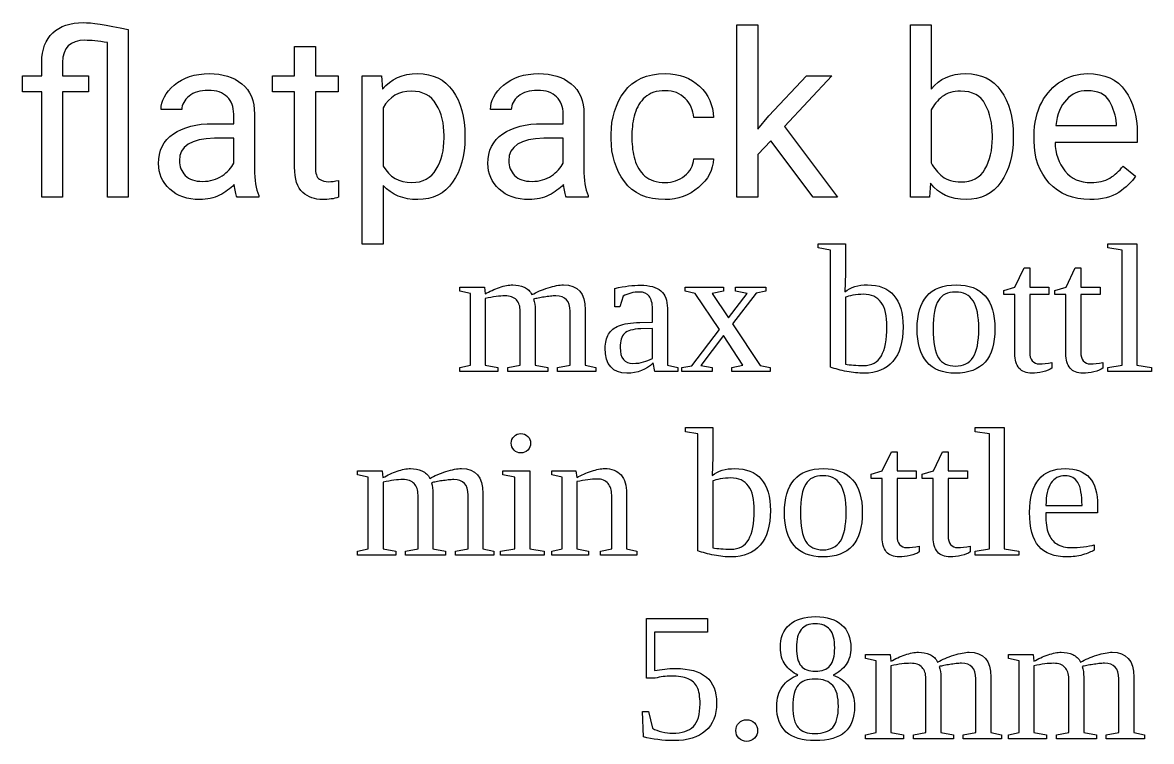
# Model space of a CAD drawing. Header units: millimetres. Extents: x -187 to 1672, y 34 to 1167.
# Drawn here: x -187.2 to -88.9, y 1090.6 to 1153.2 of the extents above; entities that cross this region are included whole.
import ezdxf

# ---------------------------------------------------------------- set-up
doc = ezdxf.new("R2010")
doc.units = ezdxf.units.MM
doc.layers.get('0').update_dxf_attribs({"linetype": 'CONTINUOUS'})
doc.layers.add('nw', color=7, linetype='CONTINUOUS')

msp = doc.modelspace()

# ---------------------------------------------------------------- linework, layer by layer
at = {"color": 7}
for points in [[(-118.415784, 1137.962), (-122.081317, 1142.868927), (-123.224964, 1141.686182), (-123.224964, 1137.962), (-125.043068, 1137.962), (-125.043068, 1152.976025), (-123.224964, 1152.976025), (-123.224964, 1143.905052), (-122.257263, 1145.058473), (-118.972945, 1148.538286), (-116.76385, 1148.538286), (-120.888797, 1144.129871), (-116.284887, 1137.962)], [(-153.380085, 1147.208919)], [(-105.561978, 1147.208919)], [(-94.536056, 1147.248018)], [(-171.561132, 1139.350015)], [(-142.882, 1139.350015)], [(-131.289138, 1139.252268)], [(-152.822927, 1137.766505)]]:
    msp.add_lwpolyline(points, close=True, dxfattribs=at)
for points in [[(-108.181613, 1139.183845), (-108.27936, 1137.962), (-109.941069, 1137.962), (-109.941069, 1152.976025), (-108.122964, 1152.976025), (-108.122964, 1147.394639)], [(-178.041795, 1152.585035), (-178.041795, 1137.962), (-179.850125, 1137.962), (-179.850125, 1151.441388)], [(-163.555607, 1140.591409), (-163.555607, 1147.15027), (-165.491009, 1147.15027), (-165.491009, 1148.538286), (-163.555607, 1148.538286), (-163.555607, 1151.109046), (-161.747278, 1151.109046), (-161.747278, 1148.538286), (-159.772777, 1148.538286), (-159.772777, 1147.15027), (-161.747278, 1147.15027), (-161.747278, 1140.581635)], [(-181.511833, 1147.15027), (-183.760027, 1147.15027), (-183.760027, 1137.962), (-185.568357, 1137.962), (-185.568357, 1147.15027), (-187.23984, 1147.15027), (-187.23984, 1148.538286), (-185.568357, 1148.538286), (-185.568357, 1149.730806)], [(-183.760027, 1149.711256), (-183.760027, 1148.538286), (-181.511833, 1148.538286), (-181.511833, 1147.15027)], [(-155.843324, 1138.988349), (-155.843324, 1133.895702), (-157.661428, 1133.895702), (-157.661428, 1148.538286), (-155.99972, 1148.538286), (-155.91175, 1147.37509)], [(-173.369461, 1145.605859), (-175.177791, 1145.605859)], [(-170.642305, 1144.37424), (-168.853524, 1144.37424), (-168.853524, 1145.214869)], [(-167.045194, 1145.195319), (-167.045194, 1140.444788)], [(-155.843324, 1145.75248), (-155.843324, 1140.689157)], [(-144.69033, 1145.605859), (-146.49866, 1145.605859)], [(-141.963173, 1144.37424), (-140.174393, 1144.37424), (-140.174393, 1145.214869)], [(-138.366063, 1145.195319), (-138.366063, 1140.444788)], [(-108.122964, 1145.56676), (-108.122964, 1140.96285)], [(-127.076218, 1144.902077), (-128.796575, 1144.902077)], [(-97.282762, 1144.217844), (-91.994619, 1144.217844), (-91.994619, 1144.35469)], [(-150.535632, 1143.132846), (-150.535632, 1143.338116)], [(-148.71753, 1143.338116), (-148.71753, 1143.132846)], [(-135.990795, 1143.044874), (-135.990795, 1143.455413)], [(-134.182465, 1143.455413), (-134.182465, 1143.044874)], [(-102.795722, 1143.132846), (-102.795722, 1143.338116)], [(-100.977618, 1143.338116), (-100.977618, 1143.132846)], [(-99.159515, 1142.878702), (-99.159515, 1143.289242)], [(-90.18629, 1143.55316), (-90.18629, 1142.741856), (-97.341411, 1142.741856)], [(-168.853524, 1140.923751), (-168.853524, 1143.103522), (-170.534782, 1143.103522)], [(-140.174393, 1140.923751), (-140.174393, 1143.103522), (-141.855651, 1143.103522)], [(-128.796575, 1141.304967), (-127.076218, 1141.304967)], [(-91.417909, 1140.679382), (-90.323136, 1139.809429)], [(-159.733678, 1139.437988), (-159.723903, 1137.962)], [(-166.673754, 1138.118396), (-166.673754, 1137.962), (-168.560282, 1137.962)], [(-137.994622, 1138.118396), (-137.994622, 1137.962), (-139.88115, 1137.962)]]:
    msp.add_lwpolyline(points, dxfattribs=at)
for points in [[(-184.610431, 1152.282017), (-183.97833, 1152.881536), (-183.092085, 1153.181295), (-181.951697, 1153.181295)], [(-181.951697, 1153.181295), (-181.29353, 1153.181295), (-179.990229, 1152.982542), (-178.041795, 1152.585035)], [(-185.568357, 1149.730806), (-185.555323, 1150.838611), (-185.236015, 1151.689015), (-184.610431, 1152.282017)], [(-181.81485, 1151.636883), (-183.092085, 1151.636883), (-183.740477, 1150.995007), (-183.760027, 1149.711256)], [(-179.850125, 1151.441388), (-180.664688, 1151.571718), (-181.319596, 1151.636883), (-181.81485, 1151.636883)], [(-174.034145, 1147.736756), (-173.271714, 1148.401439), (-172.251881, 1148.733781), (-170.974646, 1148.733781)], [(-170.974646, 1148.733781), (-169.827741, 1148.733781), (-168.886107, 1148.440538), (-168.149742, 1147.854053)], [(-155.91175, 1147.37509), (-155.168869, 1148.280884), (-154.149036, 1148.733781), (-152.852252, 1148.733781)], [(-152.852252, 1148.733781), (-151.516369, 1148.733781), (-150.493277, 1148.238527), (-149.782978, 1147.248018)], [(-145.355013, 1147.736756), (-144.592582, 1148.401439), (-143.57275, 1148.733781), (-142.295515, 1148.733781)], [(-142.295515, 1148.733781), (-141.14861, 1148.733781), (-140.206975, 1148.440538), (-139.47061, 1147.854053)], [(-134.837374, 1147.160046), (-134.06191, 1148.209203), (-132.879165, 1148.733782), (-131.289138, 1148.733782)], [(-131.289138, 1148.733782), (-130.051002, 1148.733782), (-129.050719, 1148.365599), (-128.288288, 1147.629234)], [(-108.122964, 1147.394639), (-107.406149, 1148.2874), (-106.402607, 1148.733781), (-105.112339, 1148.733781)], [(-105.112339, 1148.733781), (-103.782972, 1148.733781), (-102.76314, 1148.238527), (-102.052841, 1147.248018)], [(-98.504607, 1146.231443), (-98.061484, 1147.046006), (-97.488032, 1147.665074), (-96.78425, 1148.088647)], [(-96.78425, 1148.088647), (-96.080467, 1148.518736), (-95.331069, 1148.733781), (-94.536056, 1148.733781)], [(-94.536056, 1148.733781), (-93.024227, 1148.733781), (-91.922938, 1148.238527), (-91.232189, 1147.248018)], [(-175.177791, 1145.605859), (-175.177791, 1146.361773), (-174.796576, 1147.072072), (-174.034145, 1147.736756)], [(-171.082169, 1147.277342), (-171.766402, 1147.277342), (-172.320304, 1147.107913), (-172.743877, 1146.769055)], [(-169.42046, 1146.710406), (-169.791901, 1147.088364), (-170.345804, 1147.277342), (-171.082169, 1147.277342)], [(-168.149742, 1147.854053), (-167.413377, 1147.267567), (-167.045194, 1146.381323), (-167.045194, 1145.195319)], [(-153.380085, 1147.208919), (-154.474858, 1147.208919), (-155.295937, 1146.723439), (-155.843324, 1145.75248)], [(-151.219864, 1146.055498), (-151.669503, 1146.824445), (-152.389577, 1147.208919), (-153.380085, 1147.208919)], [(-149.782978, 1147.248018), (-149.072679, 1146.257509), (-148.71753, 1144.954209), (-148.71753, 1143.338116)], [(-146.49866, 1145.605859), (-146.49866, 1146.361773), (-146.117444, 1147.072072), (-145.355013, 1147.736756)], [(-142.403037, 1147.277342), (-143.08727, 1147.277342), (-143.641173, 1147.107913), (-144.064746, 1146.769055)], [(-140.741329, 1146.710406), (-141.11277, 1147.088364), (-141.666672, 1147.277342), (-142.403037, 1147.277342)], [(-139.47061, 1147.854053), (-138.734245, 1147.267567), (-138.366063, 1146.381323), (-138.366063, 1145.195319)], [(-135.990795, 1143.455413), (-135.990795, 1144.876011), (-135.606321, 1146.110888), (-134.837374, 1147.160046)], [(-131.289138, 1147.248018), (-132.032019, 1147.248018), (-132.615246, 1147.05904), (-133.038819, 1146.681083)], [(-129.539456, 1146.563786), (-129.982579, 1147.019941), (-130.565806, 1147.248018), (-131.289138, 1147.248018)], [(-128.288288, 1147.629234), (-127.525857, 1146.899385), (-127.121833, 1145.990333), (-127.076218, 1144.902077)], [(-105.561978, 1147.208919), (-106.220145, 1147.208919), (-106.754498, 1147.049265), (-107.165038, 1146.729956)], [(-103.411532, 1146.055498), (-103.815555, 1146.824445), (-104.532371, 1147.208919), (-105.561978, 1147.208919)], [(-102.052841, 1147.248018), (-101.336026, 1146.257509), (-100.977618, 1144.954209), (-100.977618, 1143.338116)], [(-94.536056, 1147.248018), (-95.252871, 1147.248018), (-95.858906, 1146.987358), (-96.35416, 1146.466037)], [(-92.610429, 1146.329191), (-92.968837, 1146.941742), (-93.610713, 1147.248018), (-94.536056, 1147.248018)], [(-91.232189, 1147.248018), (-90.534923, 1146.264026), (-90.18629, 1145.032407), (-90.18629, 1143.55316)], [(-172.743877, 1146.769055), (-173.160933, 1146.436713), (-173.369461, 1146.048981), (-173.369461, 1145.605859)], [(-168.853524, 1145.214869), (-168.853524, 1145.840453), (-169.042503, 1146.338966), (-169.42046, 1146.710406)], [(-144.064746, 1146.769055), (-144.481802, 1146.436713), (-144.69033, 1146.048981), (-144.69033, 1145.605859)], [(-140.174393, 1145.214869), (-140.174393, 1145.840453), (-140.363372, 1146.338966), (-140.741329, 1146.710406)], [(-133.038819, 1146.681083), (-133.455875, 1146.303125), (-133.752376, 1145.824162), (-133.928322, 1145.244194)], [(-128.796575, 1144.902077), (-128.842188, 1145.553727), (-129.089815, 1146.10763), (-129.539456, 1146.563786)], [(-107.165038, 1146.729956), (-107.575578, 1146.417164), (-107.894887, 1146.029432), (-108.122964, 1145.56676)], [(-99.159515, 1143.289242), (-99.159515, 1144.442663), (-98.941212, 1145.423397), (-98.504607, 1146.231443)], [(-96.35416, 1146.466037), (-96.849415, 1145.944717), (-97.158949, 1145.195319), (-97.282762, 1144.217844)], [(-91.994619, 1144.35469), (-92.040232, 1145.058473), (-92.245502, 1145.71664), (-92.610429, 1146.329191)], [(-150.535632, 1143.338116), (-150.535632, 1144.387273), (-150.763709, 1145.293067), (-151.219864, 1146.055498)], [(-133.928322, 1145.244194), (-134.097751, 1144.664225), (-134.182465, 1144.067965), (-134.182465, 1143.455413)], [(-102.795722, 1143.338116), (-102.795722, 1144.387273), (-103.000992, 1145.293067), (-103.411532, 1146.055498)], [(-174.112343, 1143.484737), (-173.252164, 1144.077739), (-172.095485, 1144.37424), (-170.642305, 1144.37424)], [(-145.433211, 1143.484737), (-144.573033, 1144.077739), (-143.416354, 1144.37424), (-141.963173, 1144.37424)], [(-175.402611, 1140.904202), (-175.402611, 1142.038073), (-174.972522, 1142.898252), (-174.112343, 1143.484737)], [(-151.219864, 1140.405689), (-150.763709, 1141.174636), (-150.535632, 1142.083689), (-150.535632, 1143.132846)], [(-148.71753, 1143.132846), (-148.71753, 1141.588434), (-149.075938, 1140.307941), (-149.792753, 1139.291367)], [(-146.723479, 1140.904202), (-146.723479, 1142.038073), (-146.29339, 1142.898252), (-145.433211, 1143.484737)], [(-103.440856, 1140.425238), (-103.010767, 1141.181153), (-102.795722, 1142.083689), (-102.795722, 1143.132846)], [(-100.977618, 1143.132846), (-100.977618, 1141.588434), (-101.336026, 1140.307941), (-102.052841, 1139.291367)], [(-170.534782, 1143.103522), (-172.567931, 1143.064423), (-173.584506, 1142.412772), (-173.584506, 1141.14857)], [(-141.855651, 1143.103522), (-143.8888, 1143.064423), (-144.905375, 1142.412772), (-144.905375, 1141.14857)], [(-134.837374, 1139.340241), (-135.606321, 1140.389398), (-135.990795, 1141.624276), (-135.990795, 1143.044874)], [(-134.182465, 1143.044874), (-134.182465, 1142.425806), (-134.097751, 1141.826287), (-133.928322, 1141.246318)], [(-97.839923, 1139.203394), (-98.719651, 1140.16132), (-99.159515, 1141.386423), (-99.159515, 1142.878702)], [(-97.341411, 1142.741856), (-97.315344, 1141.770896), (-97.028618, 1140.9433), (-96.481232, 1140.259068)], [(-133.928322, 1141.246318), (-133.758893, 1140.66635), (-133.46565, 1140.187387), (-133.048594, 1139.809429)], [(-129.598105, 1139.828979), (-129.109367, 1140.213453), (-128.84219, 1140.705449), (-128.796575, 1141.304967)], [(-127.076218, 1141.304967), (-127.121831, 1140.360074), (-127.555179, 1139.532478), (-128.37626, 1138.822179)], [(-174.425135, 1138.675557), (-175.076786, 1139.281592), (-175.402611, 1140.024473), (-175.402611, 1140.904202)], [(-173.584506, 1141.14857), (-173.584506, 1140.6468), (-173.415077, 1140.219969), (-173.076219, 1139.868077)], [(-169.870099, 1139.838753), (-169.387878, 1140.164578), (-169.049019, 1140.526244), (-168.853524, 1140.923751)], [(-167.045194, 1140.444788), (-167.045194, 1139.467312), (-166.921381, 1138.691848), (-166.673754, 1138.118396)], [(-162.84205, 1138.382314), (-163.317755, 1138.792854), (-163.555607, 1139.529219), (-163.555607, 1140.591409)], [(-161.747278, 1140.581635), (-161.747278, 1140.040765), (-161.629981, 1139.69539), (-161.395386, 1139.54551)], [(-155.843324, 1140.689157), (-155.289421, 1139.731231), (-154.461825, 1139.252268), (-153.360536, 1139.252268)], [(-153.360536, 1139.252268), (-152.383061, 1139.252268), (-151.669503, 1139.636742), (-151.219864, 1140.405689)], [(-145.746004, 1138.675557), (-146.397654, 1139.281592), (-146.723479, 1140.024473), (-146.723479, 1140.904202)], [(-144.905375, 1141.14857), (-144.905375, 1140.6468), (-144.735946, 1140.219969), (-144.397087, 1139.868077)], [(-141.190967, 1139.838753), (-140.708746, 1140.164578), (-140.369888, 1140.526244), (-140.174393, 1140.923751)], [(-138.366063, 1140.444788), (-138.366063, 1139.467312), (-138.242249, 1138.691848), (-137.994622, 1138.118396)], [(-108.122964, 1140.96285), (-107.88837, 1140.493662), (-107.562545, 1140.099413), (-107.145489, 1139.780105)], [(-105.542429, 1139.301142), (-104.564953, 1139.301142), (-103.864429, 1139.67584), (-103.440856, 1140.425238)], [(-96.481232, 1140.259068), (-95.927329, 1139.581351), (-95.168157, 1139.242493), (-94.203714, 1139.242493)], [(-92.581105, 1139.633483), (-92.137982, 1139.894143), (-91.75025, 1140.242776), (-91.417909, 1140.679382)], [(-173.076219, 1139.868077), (-172.73736, 1139.522703), (-172.232331, 1139.350015), (-171.561132, 1139.350015)], [(-171.561132, 1139.350015), (-170.909481, 1139.350015), (-170.345804, 1139.512928), (-169.870099, 1139.838753)], [(-161.395386, 1139.54551), (-161.160792, 1139.395631), (-160.890357, 1139.320691), (-160.584082, 1139.320691)], [(-160.584082, 1139.320691), (-160.356004, 1139.320691), (-160.072536, 1139.35979), (-159.733678, 1139.437988)], [(-149.792753, 1139.291367), (-150.503052, 1138.274792), (-151.51311, 1137.766505), (-152.822927, 1137.766505)], [(-144.397087, 1139.868077), (-144.058229, 1139.522703), (-143.5532, 1139.350015), (-142.882, 1139.350015)], [(-142.882, 1139.350015), (-142.23035, 1139.350015), (-141.666672, 1139.512928), (-141.190967, 1139.838753)], [(-131.289138, 1137.766505), (-132.879165, 1137.766505), (-134.06191, 1138.291084), (-134.837374, 1139.340241)], [(-133.048594, 1139.809429), (-132.625021, 1139.437989), (-132.038536, 1139.252268), (-131.289138, 1139.252268)], [(-131.289138, 1139.252268), (-130.644004, 1139.252268), (-130.080326, 1139.444505), (-129.598105, 1139.828979)], [(-107.145489, 1139.780105), (-106.728432, 1139.460796), (-106.194079, 1139.301142), (-105.542429, 1139.301142)], [(-102.052841, 1139.291367), (-102.769656, 1138.274792), (-103.782973, 1137.766505), (-105.09279, 1137.766505)], [(-94.301462, 1137.766505), (-95.774192, 1137.766505), (-96.953679, 1138.245468), (-97.839923, 1139.203394)], [(-94.203714, 1139.242493), (-93.565097, 1139.242493), (-93.024227, 1139.372823), (-92.581105, 1139.633483)], [(-90.323136, 1139.809429), (-90.668511, 1139.288109), (-91.157249, 1138.815662), (-91.78935, 1138.392089)], [(-171.82505, 1137.766505), (-172.906789, 1137.766505), (-173.773484, 1138.069522), (-174.425135, 1138.675557)], [(-168.814425, 1139.076322), (-169.153284, 1138.717914), (-169.576856, 1138.408381), (-170.085143, 1138.14772)], [(-168.560282, 1137.962), (-168.677579, 1138.216144), (-168.762293, 1138.587584), (-168.814425, 1139.076322)], [(-161.121693, 1137.766505), (-161.792893, 1137.766505), (-162.366345, 1137.971775), (-162.84205, 1138.382314)], [(-152.822924, 1137.766505), (-154.093643, 1137.766505), (-155.100443, 1138.173786), (-155.843324, 1138.988349)], [(-143.145919, 1137.766505), (-144.227658, 1137.766505), (-145.094353, 1138.069522), (-145.746004, 1138.675557)], [(-140.135294, 1139.076322), (-140.474152, 1138.717914), (-140.897725, 1138.408381), (-141.406012, 1138.14772)], [(-139.88115, 1137.962), (-139.998447, 1138.216144), (-140.083162, 1138.587584), (-140.135294, 1139.076322)], [(-128.37626, 1138.822179), (-129.19734, 1138.118397), (-130.168299, 1137.766505), (-131.289138, 1137.766505)], [(-105.09279, 1137.766505), (-106.428673, 1137.766505), (-107.458281, 1138.238951), (-108.181613, 1139.183845)], [(-91.78935, 1138.392089), (-92.421451, 1137.975033), (-93.258821, 1137.766505), (-94.301462, 1137.766505)], [(-170.085143, 1138.14772), (-170.59343, 1137.893577), (-171.173399, 1137.766505), (-171.82505, 1137.766505)], [(-159.723903, 1137.962), (-160.134443, 1137.83167), (-160.600373, 1137.766505), (-161.121693, 1137.766505)], [(-141.406012, 1138.14772), (-141.914299, 1137.893577), (-142.494268, 1137.766505), (-143.145919, 1137.766505)]]:
    msp.add_open_spline(points, degree=3, dxfattribs=at)
at = {"layer": 'nw', "color": 7}
for points in [[(-116.89428, 1133.360937), (-117.96459, 1133.548437), (-117.96459, 1133.899999), (-115.59741, 1133.899999), (-115.59741, 1131.274999)], [(-116.89431, 1123.181249), (-116.89428, 1133.360937)], [(-100.84741, 1124.337499), (-100.84741, 1129.485937), (-101.80834, 1129.485937), (-101.80834, 1129.837499), (-100.83178, 1130.142187), (-100.04272, 1131.806249), (-99.55053, 1131.806249), (-99.55053, 1130.142187), (-97.87084, 1130.142187), (-97.87084, 1129.485937), (-99.55053, 1129.485937), (-99.55053, 1124.478124)], [(-96.40209, 1124.337499), (-96.40209, 1129.485937), (-97.36303, 1129.485937), (-97.36303, 1129.837499), (-96.38647, 1130.142187), (-95.59741, 1131.806249), (-95.10522, 1131.806249), (-95.10522, 1130.142187), (-93.42553, 1130.142187), (-93.42553, 1129.485937), (-95.10522, 1129.485937), (-95.10522, 1124.478124)], [(-146.94897, 1129.149999), (-146.94897, 1123.345312), (-145.84741, 1123.149999), (-145.84741, 1122.798437), (-149.17553, 1122.798437), (-149.17553, 1123.149999), (-148.24584, 1123.345312), (-148.24584, 1129.595312), (-149.17553, 1129.790624), (-149.17553, 1130.142187), (-147.02709, 1130.142187), (-146.96459, 1129.548437)], [(-134.95678, 1129.345312), (-135.22241, 1128.431249), (-135.65991, 1128.431249), (-135.65991, 1130.032812)], [(-115.59741, 1129.259375), (-115.59741, 1123.439063)], [(-142.61303, 1128.173437), (-142.61303, 1123.345313), (-141.51147, 1123.15), (-141.51147, 1122.798438), (-144.99584, 1122.798438), (-144.99584, 1123.15), (-143.90991, 1123.345313), (-143.90991, 1128.032812)], [(-138.26147, 1128.173437), (-138.26147, 1123.345312), (-137.31616, 1123.149999), (-137.31616, 1122.798437), (-140.65209, 1122.798437), (-140.65209, 1123.149999), (-139.55834, 1123.345312), (-139.55834, 1128.032812)], [(-133.49584, 1127.056249), (-132.39428, 1127.087499), (-132.39428, 1128.235937)], [(-131.09741, 1128.306249), (-131.09741, 1123.345312), (-130.18334, 1123.149999), (-130.18334, 1122.798437), (-132.19897, 1122.798437), (-132.34741, 1123.532812)], [(-132.39428, 1126.540624), (-133.41772, 1126.509374)], [(-132.39428, 1123.931249), (-132.39428, 1126.540624)], [(-97.61303, 1123.579687), (-97.61303, 1123.071874)], [(-93.16772, 1123.579687), (-93.16772, 1123.071874)], [(-128.44503, 1117.360937), (-129.51535, 1117.548437), (-129.51535, 1117.899999), (-127.14816, 1117.899999), (-127.14816, 1115.274999)], [(-128.44506, 1107.181249), (-128.44503, 1117.360937)], [(-112.39816, 1108.337499), (-112.39816, 1113.485937), (-113.3591, 1113.485937), (-113.3591, 1113.837499), (-112.38253, 1114.142187), (-111.59347, 1115.806249), (-111.10128, 1115.806249), (-111.10128, 1114.142187), (-109.4216, 1114.142187), (-109.4216, 1113.485937), (-111.10128, 1113.485937), (-111.10128, 1108.478124)], [(-107.95285, 1108.337499), (-107.95285, 1113.485937), (-108.91378, 1113.485937), (-108.91378, 1113.837499), (-107.93722, 1114.142187), (-107.14816, 1115.806249), (-106.656, 1115.806249), (-106.656, 1114.142187), (-104.97631, 1114.142187), (-104.97631, 1113.485937), (-106.656, 1113.485937), (-106.656, 1108.478124)], [(-155.8435, 1113.149997), (-155.8435, 1107.34531), (-154.74194, 1107.149997), (-154.74194, 1106.798435), (-158.07006, 1106.798435), (-158.07006, 1107.149997), (-157.14038, 1107.34531), (-157.14038, 1113.59531), (-158.07006, 1113.790622), (-158.07006, 1114.142185), (-155.92163, 1114.142185), (-155.85913, 1113.548437)], [(-138.96847, 1113.196874), (-138.96847, 1107.345312), (-137.97628, 1107.149999), (-137.97628, 1106.798437), (-141.14816, 1106.798437), (-141.14816, 1107.149999), (-140.26535, 1107.345312), (-140.26535, 1113.595312), (-141.14816, 1113.790624), (-141.14816, 1114.142187), (-139.05441, 1114.142187), (-138.9841, 1113.548437)], [(-127.14816, 1113.259372), (-127.14816, 1107.43906)], [(-151.50756, 1112.173435), (-151.50756, 1107.34531), (-150.406, 1107.149997), (-150.406, 1106.798435), (-153.89038, 1106.798435), (-153.89038, 1107.149997), (-152.80444, 1107.34531), (-152.80444, 1112.03281)], [(-147.156, 1112.173437), (-147.156, 1107.345312), (-146.21069, 1107.149999), (-146.21069, 1106.798437), (-149.54663, 1106.798437), (-149.54663, 1107.149999), (-148.45288, 1107.345312), (-148.45288, 1112.032812)], [(-134.64816, 1112.173437), (-134.64816, 1107.345312), (-133.75753, 1107.149999), (-133.75753, 1106.798437), (-136.9216, 1106.798437), (-136.9216, 1107.149999), (-135.94503, 1107.345312), (-135.94503, 1112.032812)], [(-93.63253, 1111.134372), (-93.63253, 1110.493747), (-98.14816, 1110.493749)], [(-98.13253, 1111.118749), (-94.99191, 1111.118749)], [(-98.14816, 1110.493749), (-98.14816, 1110.353124)], [(-109.16378, 1107.579687), (-109.16378, 1107.071874)], [(-104.7185, 1107.579687), (-104.7185, 1107.071874)], [(-93.9216, 1107.681247), (-93.9216, 1107.243747)], [(-132.15597, 1096.079687), (-132.90597, 1096.079687), (-132.90597, 1101.274999), (-127.59347, 1101.274999), (-127.59347, 1100.079687), (-132.20285, 1100.079687), (-132.20285, 1096.735937)], [(-111.62475, 1097.149997), (-111.62475, 1091.34531), (-110.52319, 1091.149997), (-110.52319, 1090.798435), (-113.85131, 1090.798435), (-113.85131, 1091.149997), (-112.92163, 1091.34531), (-112.92163, 1097.59531), (-113.85131, 1097.790622), (-113.85131, 1098.142185), (-111.70288, 1098.142185), (-111.64038, 1097.548437)], [(-99.17944, 1097.149997), (-99.17944, 1091.34531), (-98.07788, 1091.149997), (-98.07788, 1090.798435), (-101.406, 1090.798435), (-101.406, 1091.149997), (-100.47631, 1091.34531), (-100.47631, 1097.59531), (-101.406, 1097.790624), (-101.406, 1098.142187), (-99.25756, 1098.142187), (-99.19506, 1097.548437)], [(-107.28881, 1096.173435), (-107.28881, 1091.34531), (-106.18725, 1091.149997), (-106.18725, 1090.798435), (-109.67163, 1090.798435), (-109.67163, 1091.149997), (-108.58569, 1091.34531), (-108.58569, 1096.03281)], [(-102.93725, 1096.173437), (-102.93725, 1091.345312), (-101.99194, 1091.149999), (-101.99194, 1090.798437), (-105.32788, 1090.798437), (-105.32788, 1091.149999), (-104.23413, 1091.345312), (-104.23413, 1096.032812)], [(-94.8435, 1096.173435), (-94.8435, 1091.34531), (-93.74194, 1091.149997), (-93.74194, 1090.798435), (-97.22631, 1090.798435), (-97.22631, 1091.149997), (-96.14038, 1091.34531), (-96.14038, 1096.03281)], [(-90.49194, 1096.173437), (-90.49194, 1091.345312), (-89.54663, 1091.149999), (-89.54663, 1090.798437), (-92.88256, 1090.798437), (-92.88256, 1091.149999), (-91.78881, 1091.345312), (-91.78881, 1096.032812)], [(-133.17163, 1090.978124), (-133.25753, 1093.181249), (-132.74191, 1093.181249), (-132.39035, 1091.712499)]]:
    msp.add_lwpolyline(points, dxfattribs=at)
for points in [[(-90.20678, 1123.345312), (-88.94897, 1123.149999), (-88.94897, 1122.798437), (-92.75366, 1122.798437), (-92.75366, 1123.149999), (-91.50366, 1123.345312), (-91.50366, 1133.360937), (-92.75366, 1133.548437), (-92.75366, 1133.899999), (-90.20678, 1133.899999)], [(-133.43334, 1130.306249)], [(-122.15991, 1123.149999), (-122.15991, 1122.798437), (-125.48803, 1122.798437), (-125.48803, 1123.149999), (-124.51147, 1123.329687), (-126.20678, 1125.931249), (-128.19116, 1123.314062), (-127.18334, 1123.149999), (-127.18334, 1122.798437), (-129.82397, 1122.798437), (-129.82397, 1123.149999), (-128.97241, 1123.274999), (-126.55834, 1126.462499), (-128.68334, 1129.595312), (-129.55053, 1129.790624), (-129.55053, 1130.142187), (-126.22241, 1130.142187), (-126.22241, 1129.790624), (-127.19897, 1129.579687), (-125.78491, 1127.470312), (-124.15991, 1129.595312), (-125.16772, 1129.790624), (-125.16772, 1130.142187), (-122.52709, 1130.142187), (-122.52709, 1129.790624), (-123.37084, 1129.626562), (-125.43334, 1126.954687), (-123.01928, 1123.314062)], [(-111.98022, 1126.673437)], [(-103.98022, 1126.509374)], [(-102.57397, 1126.509374)], [(-99.35522, 1122.642187)], [(-94.90991, 1122.642187)], [(-101.75753, 1107.345312), (-100.49972, 1107.149999), (-100.49972, 1106.798437), (-104.30441, 1106.798437), (-104.30441, 1107.149999), (-103.05441, 1107.345312), (-103.05441, 1117.360937), (-104.30441, 1117.548437), (-104.30441, 1117.899999), (-101.75753, 1117.899999)], [(-142.99975, 1116.540624)], [(-143.07785, 1107.345312), (-141.82003, 1107.149999), (-141.82003, 1106.798437), (-145.62472, 1106.798437), (-145.62472, 1107.149999), (-144.37472, 1107.345312), (-144.37472, 1113.595312), (-145.41378, 1113.790624), (-145.41378, 1114.142187), (-143.07785, 1114.142187)], [(-96.45285, 1113.712499)], [(-123.53097, 1110.673435)], [(-115.53097, 1110.509374)], [(-114.12472, 1110.509374)], [(-110.90597, 1106.642187)], [(-106.46069, 1106.642187)], [(-116.52319, 1098.720312)], [(-115.11694, 1098.720312)], [(-130.39816, 1096.923437)], [(-116.20288, 1093.626562)], [(-123.24194, 1091.517187)]]:
    msp.add_lwpolyline(points, close=True, dxfattribs=at)
for points in [[(-115.59741, 1131.274999), (-115.59741, 1130.993749), (-115.613043, 1130.478124), (-115.64431, 1129.728124)], [(-146.96459, 1129.548437), (-146.57397, 1129.772395), (-146.15991, 1129.959895), (-145.72241, 1130.110937)], [(-145.23803, 1129.376562), (-145.696363, 1129.376562), (-146.266677, 1129.301041), (-146.94897, 1129.149999)], [(-145.72241, 1130.110937), (-145.28491, 1130.261978), (-144.899493, 1130.337499), (-144.56616, 1130.337499)], [(-144.24584, 1129.024999), (-144.464593, 1129.259374), (-144.795323, 1129.376562), (-145.23803, 1129.376562)], [(-144.56616, 1130.337499), (-144.20678, 1130.337499), (-143.87605, 1130.269791), (-143.57397, 1130.134374)], [(-143.57397, 1130.134374), (-143.266677, 1129.998957), (-143.03751, 1129.782812), (-142.88647, 1129.485937)], [(-142.88647, 1129.485937), (-142.48543, 1129.709895), (-142.01668, 1129.907812), (-141.48022, 1130.079687)], [(-141.48022, 1130.079687), (-140.938553, 1130.251562), (-140.490637, 1130.337499), (-140.13647, 1130.337499)], [(-140.80834, 1129.376562), (-140.94376, 1129.376562), (-141.102617, 1129.366145), (-141.28491, 1129.345312)], [(-139.55834, 1128.032812), (-139.55834, 1128.928645), (-139.975007, 1129.376562), (-140.80834, 1129.376562)], [(-140.13647, 1130.337499), (-138.88647, 1130.337499), (-138.26147, 1129.616145), (-138.26147, 1128.173437)], [(-135.65991, 1130.032812), (-134.816157, 1130.215103), (-134.073967, 1130.306249), (-133.43334, 1130.306249)], [(-133.52709, 1129.712499), (-134.047923, 1129.712499), (-134.524487, 1129.590103), (-134.95678, 1129.345312)], [(-132.67553, 1129.353124), (-132.857823, 1129.592707), (-133.141677, 1129.712499), (-133.52709, 1129.712499)], [(-133.43334, 1130.306249), (-132.63126, 1130.306249), (-132.04272, 1130.142187), (-131.66772, 1129.814062)], [(-131.66772, 1129.814062), (-131.287513, 1129.485937), (-131.09741, 1128.983332), (-131.09741, 1128.306249)], [(-115.64431, 1129.728124), (-115.123477, 1130.134374), (-114.467227, 1130.337499), (-113.67556, 1130.337499)], [(-114.94116, 1129.43125), (-115.24324, 1129.379166), (-115.46199, 1129.321875), (-115.59741, 1129.259375)], [(-114.02709, 1129.517187), (-114.334383, 1129.517187), (-114.639073, 1129.488541), (-114.94116, 1129.43125)], [(-112.48022, 1128.814062), (-112.813553, 1129.282812), (-113.329177, 1129.517187), (-114.02709, 1129.517187)], [(-113.67556, 1130.337499), (-112.67556, 1130.337499), (-111.909937, 1130.032812), (-111.37869, 1129.423437)], [(-111.37869, 1129.423437), (-110.84223, 1128.81927), (-110.574, 1127.902603), (-110.574, 1126.673437)], [(-108.51147, 1129.353124), (-107.94897, 1130.009374), (-107.094803, 1130.337499), (-105.94897, 1130.337499)], [(-106.01147, 1129.712499), (-106.693763, 1129.712499), (-107.188553, 1129.470312), (-107.49584, 1128.985937)], [(-104.47241, 1128.954687), (-104.80053, 1129.459895), (-105.31355, 1129.712499), (-106.01147, 1129.712499)], [(-105.94897, 1130.337499), (-104.834383, 1130.337499), (-103.993237, 1130.014582), (-103.42553, 1129.368749)], [(-103.42553, 1129.368749), (-102.857823, 1128.728124), (-102.57397, 1127.774999), (-102.57397, 1126.509374)], [(-143.90991, 1128.032812), (-143.90991, 1128.465103), (-144.021887, 1128.795832), (-144.24584, 1129.024999)], [(-142.33959, 1129.18125), (-142.50105, 1129.15), (-142.636467, 1129.123958), (-142.74584, 1129.103125)], [(-142.74584, 1129.103125), (-142.6573, 1128.821875), (-142.61303, 1128.511979), (-142.61303, 1128.173437)], [(-141.82397, 1129.275), (-142.00105, 1129.248958), (-142.172923, 1129.217708), (-142.33959, 1129.18125)], [(-141.28491, 1129.345312), (-141.46199, 1129.324478), (-141.641677, 1129.301041), (-141.82397, 1129.275)], [(-132.39428, 1128.235937), (-132.39428, 1128.741145), (-132.48803, 1129.113541), (-132.67553, 1129.353124)], [(-111.98022, 1126.673437), (-111.98022, 1127.63177), (-112.146887, 1128.345312), (-112.48022, 1128.814062)], [(-109.35522, 1126.509374), (-109.35522, 1127.748957), (-109.07397, 1128.696874), (-108.51147, 1129.353124)], [(-107.49584, 1128.985937), (-107.797927, 1128.501562), (-107.94897, 1127.676041), (-107.94897, 1126.509374)], [(-103.98022, 1126.509374), (-103.98022, 1127.634374), (-104.144283, 1128.449478), (-104.47241, 1128.954687)], [(-136.22241, 1126.040624), (-136.029697, 1126.363541), (-135.725007, 1126.608332), (-135.30834, 1126.774999)], [(-135.30834, 1126.774999), (-134.891673, 1126.946874), (-134.287507, 1127.040624), (-133.49584, 1127.056249)], [(-133.41772, 1126.509374), (-134.115633, 1126.483332), (-134.58959, 1126.347915), (-134.83959, 1126.103124)], [(-112.46459, 1124.157813), (-112.141677, 1124.720312), (-111.98022, 1125.558854), (-111.98022, 1126.673437)], [(-110.574, 1126.673437), (-110.574, 1125.355728), (-110.86827, 1124.353124), (-111.45681, 1123.665624)], [(-108.51147, 1123.634374), (-109.07397, 1124.295833), (-109.35522, 1125.254166), (-109.35522, 1126.509374)], [(-107.94897, 1126.509374), (-107.94897, 1125.327083), (-107.795323, 1124.488541), (-107.48803, 1123.993749)], [(-102.57397, 1126.509374), (-102.57397, 1123.931249), (-103.719803, 1122.642187), (-106.01147, 1122.642187)], [(-104.48022, 1124.024999), (-104.146887, 1124.535416), (-103.98022, 1125.363541), (-103.98022, 1126.509374)], [(-136.50366, 1124.829687), (-136.50366, 1125.31927), (-136.40991, 1125.722916), (-136.22241, 1126.040624)], [(-134.83959, 1126.103124), (-135.084383, 1125.858332), (-135.20678, 1125.449478), (-135.20678, 1124.876562)], [(-134.62084, 1122.642187), (-135.876053, 1122.642187), (-136.50366, 1123.371354), (-136.50366, 1124.829687)], [(-135.20678, 1124.876562), (-135.20678, 1123.959895), (-134.834383, 1123.501562), (-134.08959, 1123.501562)], [(-99.55053, 1124.478124), (-99.55053, 1124.139583), (-99.47501, 1123.884374), (-99.32397, 1123.712499)], [(-95.10522, 1124.478124), (-95.10522, 1124.139583), (-95.0297, 1123.884374), (-94.87866, 1123.712499)], [(-132.34741, 1123.532812), (-132.941157, 1122.939062), (-133.698967, 1122.642187), (-134.62084, 1122.642187)], [(-134.08959, 1123.501562), (-133.735423, 1123.501562), (-133.430737, 1123.540624), (-133.17553, 1123.618749)], [(-133.17553, 1123.618749), (-132.915117, 1123.702082), (-132.6547, 1123.806249), (-132.39428, 1123.931249)], [(-114.02709, 1123.314063), (-113.308343, 1123.314063), (-112.78751, 1123.595313), (-112.46459, 1124.157813)], [(-111.45681, 1123.665624), (-112.040143, 1122.983333), (-112.886497, 1122.642187), (-113.99587, 1122.642187)], [(-106.01147, 1122.642187), (-107.115637, 1122.642187), (-107.94897, 1122.972916), (-108.51147, 1123.634374)], [(-107.48803, 1123.993749), (-107.17553, 1123.504166), (-106.683343, 1123.259374), (-106.01147, 1123.259374)], [(-106.01147, 1123.259374), (-105.32397, 1123.259374), (-104.813553, 1123.514582), (-104.48022, 1124.024999)], [(-100.48022, 1123.087499), (-100.725013, 1123.384374), (-100.84741, 1123.801041), (-100.84741, 1124.337499)], [(-99.32397, 1123.712499), (-99.167717, 1123.540624), (-98.96459, 1123.454687), (-98.71459, 1123.454687)], [(-98.71459, 1123.454687), (-98.41251, 1123.454687), (-98.045323, 1123.496354), (-97.61303, 1123.579687)], [(-96.03491, 1123.087499), (-96.279697, 1123.384374), (-96.40209, 1123.801041), (-96.40209, 1124.337499)], [(-94.87866, 1123.712499), (-94.722407, 1123.540624), (-94.51928, 1123.454687), (-94.26928, 1123.454687)], [(-94.26928, 1123.454687), (-93.9672, 1123.454687), (-93.600013, 1123.496354), (-93.16772, 1123.579687)], [(-115.48025, 1122.790624), (-116.01671, 1122.889583), (-116.488063, 1123.019791), (-116.89431, 1123.181249)], [(-115.59741, 1123.439063), (-115.15991, 1123.355729), (-114.63647, 1123.314063), (-114.02709, 1123.314063)], [(-113.99587, 1122.642187), (-114.44379, 1122.642187), (-114.938583, 1122.691666), (-115.48025, 1122.790624)], [(-99.35522, 1122.642187), (-99.85522, 1122.642187), (-100.23022, 1122.790624), (-100.48022, 1123.087499)], [(-98.40209, 1122.767187), (-98.745843, 1122.683854), (-99.063553, 1122.642187), (-99.35522, 1122.642187)], [(-97.61303, 1123.071874), (-97.795323, 1122.946874), (-98.058343, 1122.845312), (-98.40209, 1122.767187)], [(-94.90991, 1122.642187), (-95.40991, 1122.642187), (-95.78491, 1122.790624), (-96.03491, 1123.087499)], [(-93.95678, 1122.767187), (-94.300533, 1122.683854), (-94.618243, 1122.642187), (-94.90991, 1122.642187)], [(-93.16772, 1123.071874), (-93.350013, 1122.946874), (-93.613033, 1122.845312), (-93.95678, 1122.767187)], [(-144.69506, 1116.540624), (-144.69506, 1116.774999), (-144.611727, 1116.97552), (-144.44506, 1117.142187)], [(-144.44506, 1117.142187), (-144.278393, 1117.308854), (-144.080477, 1117.392187), (-143.85131, 1117.392187)], [(-143.85131, 1117.392187), (-143.616937, 1117.392187), (-143.416417, 1117.308854), (-143.24975, 1117.142187)], [(-143.24975, 1117.142187), (-143.083083, 1116.97552), (-142.99975, 1116.774999), (-142.99975, 1116.540624)], [(-144.44506, 1115.946874), (-144.611727, 1116.113541), (-144.69506, 1116.311457), (-144.69506, 1116.540624)], [(-143.85131, 1115.696874), (-144.080477, 1115.696874), (-144.278393, 1115.780207), (-144.44506, 1115.946874)], [(-143.24975, 1115.946874), (-143.416417, 1115.780207), (-143.616937, 1115.696874), (-143.85131, 1115.696874)], [(-142.99975, 1116.540624), (-142.99975, 1116.311457), (-143.083083, 1116.113541), (-143.24975, 1115.946874)], [(-127.14816, 1115.274999), (-127.14816, 1114.993749), (-127.163793, 1114.478124), (-127.19506, 1113.728124)], [(-155.85913, 1113.548437), (-155.468503, 1113.772395), (-155.05444, 1113.959895), (-154.61694, 1114.110937)], [(-154.61694, 1114.110937), (-154.17944, 1114.261978), (-153.794023, 1114.337499), (-153.46069, 1114.337499)], [(-153.46069, 1114.337499), (-153.101317, 1114.337499), (-152.770587, 1114.269791), (-152.4685, 1114.134374)], [(-152.4685, 1114.134374), (-152.161207, 1113.998957), (-151.93204, 1113.782812), (-151.781, 1113.485937)], [(-151.781, 1113.485937), (-151.37996, 1113.709895), (-150.91121, 1113.907812), (-150.37475, 1114.079687)], [(-150.37475, 1114.079687), (-149.833083, 1114.251562), (-149.385167, 1114.337499), (-149.031, 1114.337499)], [(-149.031, 1114.337499), (-147.781, 1114.337499), (-147.156, 1113.616145), (-147.156, 1112.173437)], [(-138.9841, 1113.548437), (-138.583053, 1113.777604), (-138.15597, 1113.965104), (-137.70285, 1114.110937)], [(-137.70285, 1114.110937), (-137.249723, 1114.261978), (-136.872117, 1114.337499), (-136.57003, 1114.337499)], [(-136.57003, 1114.337499), (-135.934617, 1114.337499), (-135.45545, 1114.152603), (-135.13253, 1113.782812)], [(-135.13253, 1113.782812), (-134.809617, 1113.41302), (-134.64816, 1112.876562), (-134.64816, 1112.173437)], [(-127.19506, 1113.728124), (-126.674227, 1114.134374), (-126.017977, 1114.337499), (-125.22631, 1114.337499)], [(-125.22631, 1114.337499), (-124.22631, 1114.337499), (-123.460687, 1114.032812), (-122.92944, 1113.423437)], [(-120.06222, 1113.353124), (-119.49972, 1114.009374), (-118.645553, 1114.337499), (-117.49972, 1114.337499)], [(-117.56222, 1113.712499), (-118.244513, 1113.712499), (-118.739307, 1113.470312), (-119.0466, 1112.985937)], [(-116.02316, 1112.954687), (-116.351287, 1113.459895), (-116.864307, 1113.712499), (-117.56222, 1113.712499)], [(-117.49972, 1114.337499), (-116.38514, 1114.337499), (-115.543993, 1114.014582), (-114.97628, 1113.368749)], [(-98.74972, 1113.392185), (-98.21326, 1114.022393), (-97.447637, 1114.337497), (-96.45285, 1114.337497)], [(-96.45285, 1113.712499), (-96.994517, 1113.712499), (-97.411183, 1113.493749), (-97.70285, 1113.056249)], [(-96.45285, 1114.337497), (-94.572637, 1114.337497), (-93.63253, 1113.269789), (-93.63253, 1111.134372)], [(-95.35128, 1113.110937), (-95.590867, 1113.511978), (-95.958057, 1113.712499), (-96.45285, 1113.712499)], [(-154.13256, 1113.37656), (-154.590893, 1113.37656), (-155.161207, 1113.301039), (-155.8435, 1113.149997)], [(-153.14038, 1113.024997), (-153.359127, 1113.259372), (-153.689853, 1113.37656), (-154.13256, 1113.37656)], [(-152.80444, 1112.03281), (-152.80444, 1112.465101), (-152.91642, 1112.79583), (-153.14038, 1113.024997)], [(-151.23413, 1113.181252), (-151.395583, 1113.150005), (-151.531, 1113.123962), (-151.64038, 1113.103122)], [(-151.64038, 1113.103122), (-151.551833, 1112.821872), (-151.50756, 1112.511976), (-151.50756, 1112.173435)], [(-150.7185, 1113.275002), (-150.895587, 1113.248962), (-151.067463, 1113.217712), (-151.23413, 1113.181252)], [(-150.17944, 1113.345312), (-150.35652, 1113.324479), (-150.536207, 1113.301042), (-150.7185, 1113.275002)], [(-149.70288, 1113.376562), (-149.838293, 1113.376562), (-149.997147, 1113.366145), (-150.17944, 1113.345312)], [(-148.45288, 1112.032812), (-148.45288, 1112.928645), (-148.869547, 1113.376562), (-149.70288, 1113.376562)], [(-137.24191, 1113.423437), (-137.710657, 1113.423437), (-138.286177, 1113.347916), (-138.96847, 1113.196874)], [(-136.26535, 1113.048437), (-136.473683, 1113.298437), (-136.799203, 1113.423437), (-137.24191, 1113.423437)], [(-135.94503, 1112.032812), (-135.94503, 1112.465103), (-136.051803, 1112.803645), (-136.26535, 1113.048437)], [(-126.49191, 1113.431247), (-126.79399, 1113.37916), (-127.01274, 1113.321869), (-127.14816, 1113.259372)], [(-125.57785, 1113.517187), (-125.885137, 1113.517187), (-126.189823, 1113.48854), (-126.49191, 1113.431247)], [(-124.03097, 1112.814062), (-124.364303, 1113.282812), (-124.87993, 1113.517187), (-125.57785, 1113.517187)], [(-123.53097, 1110.673437), (-123.53097, 1111.63177), (-123.697637, 1112.345312), (-124.03097, 1112.814062)], [(-122.92944, 1113.423437), (-122.39298, 1112.81927), (-122.12475, 1111.902604), (-122.12475, 1110.673437)], [(-120.90597, 1110.509374), (-120.90597, 1111.748957), (-120.62472, 1112.696874), (-120.06222, 1113.353124)], [(-119.0466, 1112.985937), (-119.34868, 1112.501562), (-119.49972, 1111.676041), (-119.49972, 1110.509374)], [(-115.53097, 1110.509374), (-115.53097, 1111.634374), (-115.695033, 1112.449478), (-116.02316, 1112.954687)], [(-114.97628, 1113.368749), (-114.408573, 1112.728124), (-114.12472, 1111.774999), (-114.12472, 1110.509374)], [(-99.55441, 1110.524997), (-99.55441, 1111.806247), (-99.28618, 1112.761976), (-98.74972, 1113.392185)], [(-97.70285, 1113.056249), (-97.989303, 1112.618749), (-98.13253, 1111.972916), (-98.13253, 1111.118749)], [(-94.99191, 1111.118749), (-94.99191, 1112.051041), (-95.1117, 1112.715104), (-95.35128, 1113.110937)], [(-124.01535, 1108.15781), (-123.69243, 1108.72031), (-123.53097, 1109.558852), (-123.53097, 1110.673435)], [(-122.12475, 1110.673437), (-122.12475, 1109.355728), (-122.41902, 1108.353124), (-123.00756, 1107.665624)], [(-120.06222, 1107.634374), (-120.62472, 1108.295833), (-120.90597, 1109.254166), (-120.90597, 1110.509374)], [(-119.49972, 1110.509374), (-119.49972, 1109.327083), (-119.346073, 1108.488541), (-119.03878, 1107.993749)], [(-114.12472, 1110.509374), (-114.12472, 1107.931249), (-115.270553, 1106.642187), (-117.56222, 1106.642187)], [(-116.03097, 1108.024999), (-115.697637, 1108.535416), (-115.53097, 1109.363541), (-115.53097, 1110.509374)], [(-98.76535, 1107.56406), (-99.29139, 1108.178643), (-99.55441, 1109.165622), (-99.55441, 1110.524997)], [(-98.14816, 1110.353124), (-98.14816, 1109.634374), (-98.070033, 1109.074478), (-97.91378, 1108.673437)], [(-125.57785, 1107.31406), (-124.859097, 1107.31406), (-124.338263, 1107.59531), (-124.01535, 1108.15781)], [(-119.03878, 1107.993749), (-118.72628, 1107.504166), (-118.234093, 1107.259374), (-117.56222, 1107.259374)], [(-117.56222, 1107.259374), (-116.87472, 1107.259374), (-116.364303, 1107.514582), (-116.03097, 1108.024999)], [(-112.03097, 1107.087499), (-112.275763, 1107.384374), (-112.39816, 1107.801041), (-112.39816, 1108.337499)], [(-111.10128, 1108.478124), (-111.10128, 1108.139583), (-111.02576, 1107.884374), (-110.87472, 1107.712499)], [(-107.58566, 1107.087499), (-107.830453, 1107.384374), (-107.95285, 1107.801041), (-107.95285, 1108.337499)], [(-106.656, 1108.478124), (-106.656, 1108.139583), (-106.58048, 1107.884374), (-106.42944, 1107.712499)], [(-97.91378, 1108.673437), (-97.752327, 1108.277604), (-97.507537, 1107.97552), (-97.17941, 1107.767187)], [(-97.17941, 1107.767187), (-96.846077, 1107.558854), (-96.41118, 1107.454687), (-95.87472, 1107.454687)], [(-127.031, 1106.790624), (-127.56746, 1106.889583), (-128.038813, 1107.019791), (-128.44506, 1107.181249)], [(-127.14816, 1107.43906), (-126.71066, 1107.355727), (-126.187223, 1107.31406), (-125.57785, 1107.31406)], [(-125.54663, 1106.642187), (-125.994543, 1106.642187), (-126.489333, 1106.691666), (-127.031, 1106.790624)], [(-123.00756, 1107.665624), (-123.590893, 1106.983333), (-124.43725, 1106.642187), (-125.54663, 1106.642187)], [(-117.56222, 1106.642187), (-118.666387, 1106.642187), (-119.49972, 1106.972916), (-120.06222, 1107.634374)], [(-110.90597, 1106.642187), (-111.40597, 1106.642187), (-111.78097, 1106.790624), (-112.03097, 1107.087499)], [(-109.95285, 1106.767187), (-110.296597, 1106.683854), (-110.614303, 1106.642187), (-110.90597, 1106.642187)], [(-110.87472, 1107.712499), (-110.718473, 1107.540624), (-110.51535, 1107.454687), (-110.26535, 1107.454687)], [(-110.26535, 1107.454687), (-109.963263, 1107.454687), (-109.596073, 1107.496354), (-109.16378, 1107.579687)], [(-109.16378, 1107.071874), (-109.346073, 1106.946874), (-109.609097, 1106.845312), (-109.95285, 1106.767187)], [(-106.46066, 1106.642187), (-106.96066, 1106.642187), (-107.33566, 1106.790624), (-107.58566, 1107.087499)], [(-105.50756, 1106.767187), (-105.851313, 1106.683854), (-106.169023, 1106.642187), (-106.46069, 1106.642187)], [(-106.42944, 1107.712499), (-106.273187, 1107.540624), (-106.07006, 1107.454687), (-105.82006, 1107.454687)], [(-105.82006, 1107.454687), (-105.51798, 1107.454687), (-105.150793, 1107.496354), (-104.7185, 1107.579687)], [(-104.7185, 1107.071874), (-104.900793, 1106.946874), (-105.163813, 1106.845312), (-105.50756, 1106.767187)], [(-96.25753, 1106.642185), (-97.398157, 1106.642185), (-98.234097, 1106.949477), (-98.76535, 1107.56406)], [(-94.94503, 1106.821872), (-95.372117, 1106.702081), (-95.809617, 1106.642185), (-96.25753, 1106.642185)], [(-95.87472, 1107.454687), (-95.593473, 1107.454687), (-95.26014, 1107.478124), (-94.87472, 1107.524997)], [(-93.9216, 1107.243747), (-94.1716, 1107.082289), (-94.512743, 1106.941664), (-94.94503, 1106.821872)], [(-94.87472, 1107.524997), (-94.489307, 1107.57187), (-94.1716, 1107.623954), (-93.9216, 1107.681247)], [(-120.4685, 1100.728124), (-119.937253, 1101.202083), (-119.17163, 1101.439062), (-118.17163, 1101.439062)], [(-118.17163, 1101.439062), (-117.202877, 1101.439062), (-116.452877, 1101.202083), (-115.92163, 1100.728124)], [(-121.25756, 1098.720312), (-121.25756, 1099.584895), (-120.99454, 1100.254166), (-120.4685, 1100.728124)], [(-119.45288, 1100.321874), (-119.7185, 1099.993749), (-119.85131, 1099.459895), (-119.85131, 1098.720312)], [(-118.2185, 1100.814062), (-118.770587, 1100.814062), (-119.182047, 1100.649999), (-119.45288, 1100.321874)], [(-116.94506, 1100.306249), (-117.226313, 1100.644791), (-117.650793, 1100.814062), (-118.2185, 1100.814062)], [(-116.52319, 1098.720312), (-116.52319, 1099.439062), (-116.663813, 1099.967708), (-116.94506, 1100.306249)], [(-115.92163, 1100.728124), (-115.38517, 1100.259374), (-115.11694, 1099.590103), (-115.11694, 1098.720312)], [(-120.83569, 1097.259374), (-121.116937, 1097.655207), (-121.25756, 1098.142187), (-121.25756, 1098.720312)], [(-119.85131, 1098.720312), (-119.85131, 1097.996353), (-119.721103, 1097.47552), (-119.46069, 1097.157812)], [(-116.93725, 1097.165624), (-116.66121, 1097.488541), (-116.52319, 1098.00677), (-116.52319, 1098.720312)], [(-115.11694, 1098.720312), (-115.11694, 1098.147395), (-115.257563, 1097.660416), (-115.53881, 1097.259374)], [(-111.64038, 1097.548437), (-111.249753, 1097.772395), (-110.83569, 1097.959895), (-110.39819, 1098.110937)], [(-110.39819, 1098.110937), (-109.96069, 1098.261978), (-109.575273, 1098.337499), (-109.24194, 1098.337499)], [(-109.24194, 1098.337499), (-108.882567, 1098.337499), (-108.551837, 1098.269791), (-108.24975, 1098.134374)], [(-108.24975, 1098.134374), (-107.942457, 1097.998957), (-107.71329, 1097.782812), (-107.56225, 1097.485937)], [(-107.56225, 1097.485937), (-107.16121, 1097.709895), (-106.69246, 1097.907812), (-106.156, 1098.079687)], [(-106.156, 1098.079687), (-105.614333, 1098.251562), (-105.166417, 1098.337499), (-104.81225, 1098.337499)], [(-104.81225, 1098.337499), (-103.56225, 1098.337499), (-102.93725, 1097.616145), (-102.93725, 1096.173437)], [(-99.19506, 1097.548437), (-98.80444, 1097.772395), (-98.39038, 1097.959895), (-97.95288, 1098.110937)], [(-97.95288, 1098.110937), (-97.51538, 1098.261978), (-97.129963, 1098.337499), (-96.79663, 1098.337499)], [(-96.79663, 1098.337499), (-96.43725, 1098.337499), (-96.10652, 1098.269791), (-95.80444, 1098.134374)], [(-95.80444, 1098.134374), (-95.497147, 1097.998957), (-95.26798, 1097.782812), (-95.11694, 1097.485937)], [(-95.11694, 1097.485937), (-94.7159, 1097.709895), (-94.24715, 1097.907812), (-93.71069, 1098.079687)], [(-93.71069, 1098.079687), (-93.169023, 1098.251562), (-92.721107, 1098.337499), (-92.36694, 1098.337499)], [(-92.36694, 1098.337499), (-91.11694, 1098.337499), (-90.49194, 1097.616145), (-90.49194, 1096.173437)], [(-119.72631, 1096.353124), (-120.179437, 1096.561457), (-120.54923, 1096.863541), (-120.83569, 1097.259374)], [(-119.46069, 1097.157812), (-119.20027, 1096.845312), (-118.786207, 1096.689062), (-118.2185, 1096.689062)], [(-118.2185, 1096.689062), (-117.635167, 1096.689062), (-117.208083, 1096.847916), (-116.93725, 1097.165624)], [(-115.53881, 1097.259374), (-115.814857, 1096.863541), (-116.189857, 1096.561457), (-116.66381, 1096.353124)], [(-109.91381, 1097.37656), (-110.372143, 1097.37656), (-110.942457, 1097.301039), (-111.62475, 1097.149997)], [(-108.92163, 1097.024997), (-109.140377, 1097.259372), (-109.471103, 1097.37656), (-109.91381, 1097.37656)], [(-108.58569, 1096.03281), (-108.58569, 1096.465101), (-108.69767, 1096.79583), (-108.92163, 1097.024997)], [(-107.01538, 1097.181252), (-107.176833, 1097.150005), (-107.31225, 1097.123962), (-107.42163, 1097.103122)], [(-107.42163, 1097.103122), (-107.333083, 1096.821872), (-107.28881, 1096.511976), (-107.28881, 1096.173435)], [(-106.49975, 1097.275002), (-106.676837, 1097.248962), (-106.848713, 1097.217712), (-107.01538, 1097.181252)], [(-105.96069, 1097.345312), (-106.13777, 1097.324479), (-106.317457, 1097.301042), (-106.49975, 1097.275002)], [(-105.48413, 1097.376562), (-105.619543, 1097.376562), (-105.778397, 1097.366145), (-105.96069, 1097.345312)], [(-104.23413, 1096.032812), (-104.23413, 1096.928645), (-104.650797, 1097.376562), (-105.48413, 1097.376562)], [(-97.4685, 1097.37656), (-97.926833, 1097.37656), (-98.497147, 1097.301039), (-99.17944, 1097.149997)], [(-96.47631, 1097.024997), (-96.695063, 1097.259372), (-97.025793, 1097.37656), (-97.4685, 1097.37656)], [(-96.14038, 1096.03281), (-96.14038, 1096.465101), (-96.252357, 1096.79583), (-96.47631, 1097.024997)], [(-94.57006, 1097.181252), (-94.73152, 1097.150005), (-94.866937, 1097.123962), (-94.97631, 1097.103122)], [(-94.97631, 1097.103122), (-94.88777, 1096.821872), (-94.8435, 1096.511976), (-94.8435, 1096.173435)], [(-94.05444, 1097.275002), (-94.23152, 1097.248962), (-94.403393, 1097.217712), (-94.57006, 1097.181252)], [(-93.51538, 1097.345312), (-93.69246, 1097.324479), (-93.872147, 1097.301042), (-94.05444, 1097.275002)], [(-93.03881, 1097.376562), (-93.17423, 1097.376562), (-93.333087, 1097.366145), (-93.51538, 1097.345312)], [(-91.78881, 1096.032812), (-91.78881, 1096.928645), (-92.205477, 1097.376562), (-93.03881, 1097.376562)], [(-132.20285, 1096.735937), (-131.64035, 1096.860937), (-131.038787, 1096.923437), (-130.39816, 1096.923437)], [(-130.76535, 1096.267187), (-131.239303, 1096.267187), (-131.702843, 1096.204687), (-132.15597, 1096.079687)], [(-129.2966, 1096.032812), (-129.66118, 1096.189062), (-130.150763, 1096.267187), (-130.76535, 1096.267187)], [(-130.39819, 1096.923437), (-129.189857, 1096.923437), (-128.29142, 1096.676041), (-127.70288, 1096.181249)], [(-128.49972, 1095.298437), (-128.666387, 1095.63177), (-128.932013, 1095.876562), (-129.2966, 1096.032812)], [(-127.70288, 1096.181249), (-127.109127, 1095.686458), (-126.81225, 1094.931249), (-126.81225, 1093.915624)], [(-121.07788, 1095.345312), (-120.744547, 1095.803645), (-120.294023, 1096.139583), (-119.72631, 1096.353124)], [(-118.23413, 1096.001562), (-118.92163, 1096.001562), (-119.41642, 1095.821874), (-119.7185, 1095.462499)], [(-116.69506, 1095.439062), (-117.01798, 1095.814062), (-117.531003, 1096.001562), (-118.23413, 1096.001562)], [(-116.66381, 1096.353124), (-116.070063, 1096.134374), (-115.61173, 1095.790624), (-115.28881, 1095.321874)], [(-128.24972, 1093.837499), (-128.24972, 1094.483332), (-128.333053, 1094.970312), (-128.49972, 1095.298437)], [(-121.57788, 1093.626562), (-121.57788, 1094.31927), (-121.411213, 1094.892187), (-121.07788, 1095.345312)], [(-119.7185, 1095.462499), (-120.020587, 1095.108332), (-120.17163, 1094.496353), (-120.17163, 1093.626562)], [(-116.20288, 1093.626562), (-116.20288, 1094.459895), (-116.36694, 1095.064062), (-116.69506, 1095.439062)], [(-115.28881, 1095.321874), (-114.96069, 1094.858333), (-114.79663, 1094.293229), (-114.79663, 1093.626562)], [(-128.83566, 1091.868749), (-128.445033, 1092.259374), (-128.24972, 1092.915624), (-128.24972, 1093.837499)], [(-126.81225, 1093.915624), (-126.81225, 1092.863541), (-127.132563, 1092.053645), (-127.77319, 1091.485937)], [(-118.23413, 1090.642187), (-120.463297, 1090.642187), (-121.57788, 1091.636979), (-121.57788, 1093.626562)], [(-120.17163, 1093.626562), (-120.17163, 1092.746353), (-120.017983, 1092.13177), (-119.71069, 1091.782812)], [(-116.70288, 1091.798437), (-116.369547, 1092.16302), (-116.20288, 1092.772395), (-116.20288, 1093.626562)], [(-114.79663, 1093.626562), (-114.79663, 1092.636979), (-115.075273, 1091.892187), (-115.63256, 1091.392187)], [(-125.13256, 1091.517187), (-125.13256, 1091.782812), (-125.041417, 1092.00677), (-124.85913, 1092.189062)], [(-124.85913, 1092.189062), (-124.676837, 1092.371353), (-124.452877, 1092.462499), (-124.18725, 1092.462499)], [(-124.18725, 1092.462499), (-123.921623, 1092.462499), (-123.697667, 1092.371353), (-123.51538, 1092.189062)], [(-123.51538, 1092.189062), (-123.333087, 1092.00677), (-123.24194, 1091.782812), (-123.24194, 1091.517187)], [(-132.39035, 1091.712499), (-132.161183, 1091.587499), (-131.887743, 1091.485937), (-131.57003, 1091.407812)], [(-131.57003, 1091.407812), (-131.247117, 1091.329687), (-130.939827, 1091.290624), (-130.64816, 1091.290624)], [(-130.64816, 1091.290624), (-129.82524, 1091.290624), (-129.221073, 1091.483332), (-128.83566, 1091.868749)], [(-127.77319, 1091.485937), (-128.413817, 1090.923437), (-129.330483, 1090.642187), (-130.52319, 1090.642187)], [(-124.86694, 1090.853124), (-125.04402, 1091.040624), (-125.13256, 1091.261978), (-125.13256, 1091.517187)], [(-123.24194, 1091.517187), (-123.24194, 1091.261978), (-123.333087, 1091.040624), (-123.51538, 1090.853124)], [(-119.71069, 1091.782812), (-119.403397, 1091.433853), (-118.91121, 1091.259374), (-118.23413, 1091.259374)], [(-118.23413, 1091.259374), (-117.541417, 1091.259374), (-117.031, 1091.439062), (-116.70288, 1091.798437)], [(-115.63256, 1091.392187), (-116.189853, 1090.892187), (-117.057043, 1090.642187), (-118.23413, 1090.642187)], [(-130.52319, 1090.642187), (-131.51277, 1090.642187), (-132.395583, 1090.754166), (-133.17163, 1090.978124)], [(-124.18725, 1090.571874), (-124.458083, 1090.571874), (-124.684647, 1090.665624), (-124.86694, 1090.853124)], [(-123.51538, 1090.853124), (-123.69246, 1090.665624), (-123.916417, 1090.571874), (-124.18725, 1090.571874)]]:
    msp.add_open_spline(points, degree=3, dxfattribs=at)

doc.saveas('drawing.dxf')
